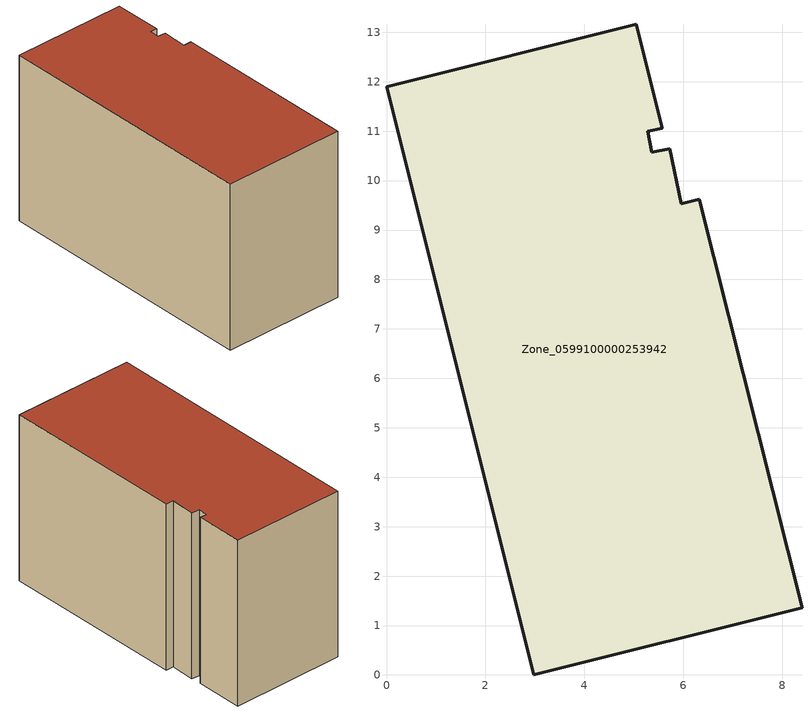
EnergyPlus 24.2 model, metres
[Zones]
Zone_0599100000253942
 floor ground (C_G): 5.29,10.99 5.37,10.57 5.73,10.65 5.96,9.53 6.32,9.62 8.4,1.36 2.97,0 0,11.9 5.05,13.17 5.58,11.06 z0
 wall outside (C_F): 2.97,0 8.4,1.36 6.32,9.62 5.96,9.53 5.73,10.65 5.37,10.57 5.29,10.99 5.58,11.06 5.05,13.17 0,11.9 2.97,0 z0:7.68
 roof outside (C_R): 5.05,13.17 0,11.9 2.97,0 8.4,1.36 6.32,9.62 5.96,9.53 5.73,10.65 5.37,10.57 5.29,10.99 5.58,11.06 z7.68
[BUILDING]
Pand.0599100000253942: North Axis=0; Terrain=City; Loads Convergence Tolerance Value=0.04; Temperature Convergence Tolerance Value=0.4; Solar Distribution=FullExterior; Maximum Number of Warmup Days=25; Minimum Number of Warmup Days=1
[Site:Location]
Rotterdam.The.Hague.AP_ZH_NLD Design_Conditions: Latitude=51.96; Longitude=4.45; Time Zone=1; Elevation=-4.5
[SITE:GROUNDTEMPERATURE:BUILDINGSURFACE]
18, 18, 18, 18, 18, 18, 18, 18, 18, 18, 18, 18
[MATERIAL] Thermal Absorptance=0.9; Solar Absorptance=0.7; Visible Absorptance=0.7
Name | Roughness | Thickness | Conductivity | Density | Specific Heat
G.TC.1975-1991 | MediumSmooth | 0.15 | 0.288461 | 540 | 1210
F.TC.1975-1991 | Rough | 0.3 | 0.230769 | 1920 | 840
R.TC.1975-1991 | MediumRough | 0.2 | 0.153846 | 1500 | 1000
[CONSTRUCTION]
C_G: G.TC.1975-1991
C_F: F.TC.1975-1991
C_R: R.TC.1975-1991
[ZONE]
Zone_0599100000253942: Type=1; Multiplier=1; Ceiling Height=Autocalculate; Volume=Autocalculate; Floor Area=autocalculate; Part of Total Floor Area=Yes
[ZONEINFILTRATION:DESIGNFLOWRATE]
Infil_Zone_0599100000253942: Zone or ZoneList or Space or SpaceList=Zone_0599100000253942; Schedule=AlwaysOn; Design Flow Rate Calculation Method=Flow/Area; Flow Rate per Floor Area=0.003; Constant Term Coefficient=1; Temperature Term Coefficient=0; Velocity Term Coefficient=0; Velocity Squared Term Coefficient=0
[HVACTEMPLATE:ZONE:IDEALLOADSAIRSYSTEM]
Zone_0599100000253942: Maximum Heating Supply Air Temperature=50; Minimum Cooling Supply Air Temperature=13; Maximum Heating Supply Air Humidity Ratio=0.0156; Minimum Cooling Supply Air Humidity Ratio=0.0077; Heating Limit=NoLimit; Cooling Limit=NoLimit; Dehumidification Control Type=ConstantSensibleHeatRatio; Cooling Sensible Heat Ratio=0.7; Dehumidification Setpoint=60; Humidification Control Type=None; Humidification Setpoint=30; Outdoor Air Method=None; Outdoor Air Flow Rate per Person=0.00944; Outdoor Air Flow Rate per Zone Floor Area=0; Outdoor Air Flow Rate per Zone=0; Demand Controlled Ventilation Type=None; Outdoor Air Economizer Type=NoEconomizer; Heat Recovery Type=None; Sensible Heat Recovery Effectiveness=0.7; Latent Heat Recovery Effectiveness=0.65
[ZONECONTROL:THERMOSTAT]
ThermostatControl_Zone_0599100000253942: Zone or ZoneList=Zone_0599100000253942; Control Type Schedule=DualSetpointControlType; Control 1=Thermostat_Zone_0599100000253942; Temperature Difference Between Cutout And Setpoint=0
[THERMOSTATSETPOINT:DUALSETPOINT]
Thermostat_Zone_0599100000253942: Heating Setpoint Temperature Schedule=HeatingSetpoint_Zone_0599100000253942; Cooling Setpoint Temperature Schedule=CoolingSetpoint_Zone_0599100000253942
[SCHEDULE:COMPACT]
HeatingSetpoint_Zone_0599100000253942: Through: 12/31, For: AllDays, Until: 24:00, 21
CoolingSetpoint_Zone_0599100000253942: Through: 12/31, For: AllDays, Until: 24:00, 24
DualSetpointControlType: Through: 12/31, For: AllDays, Until: 24:00, 4
AlwaysOn: Through: 12/31, For: AllDays, Until: 24:00, 1
